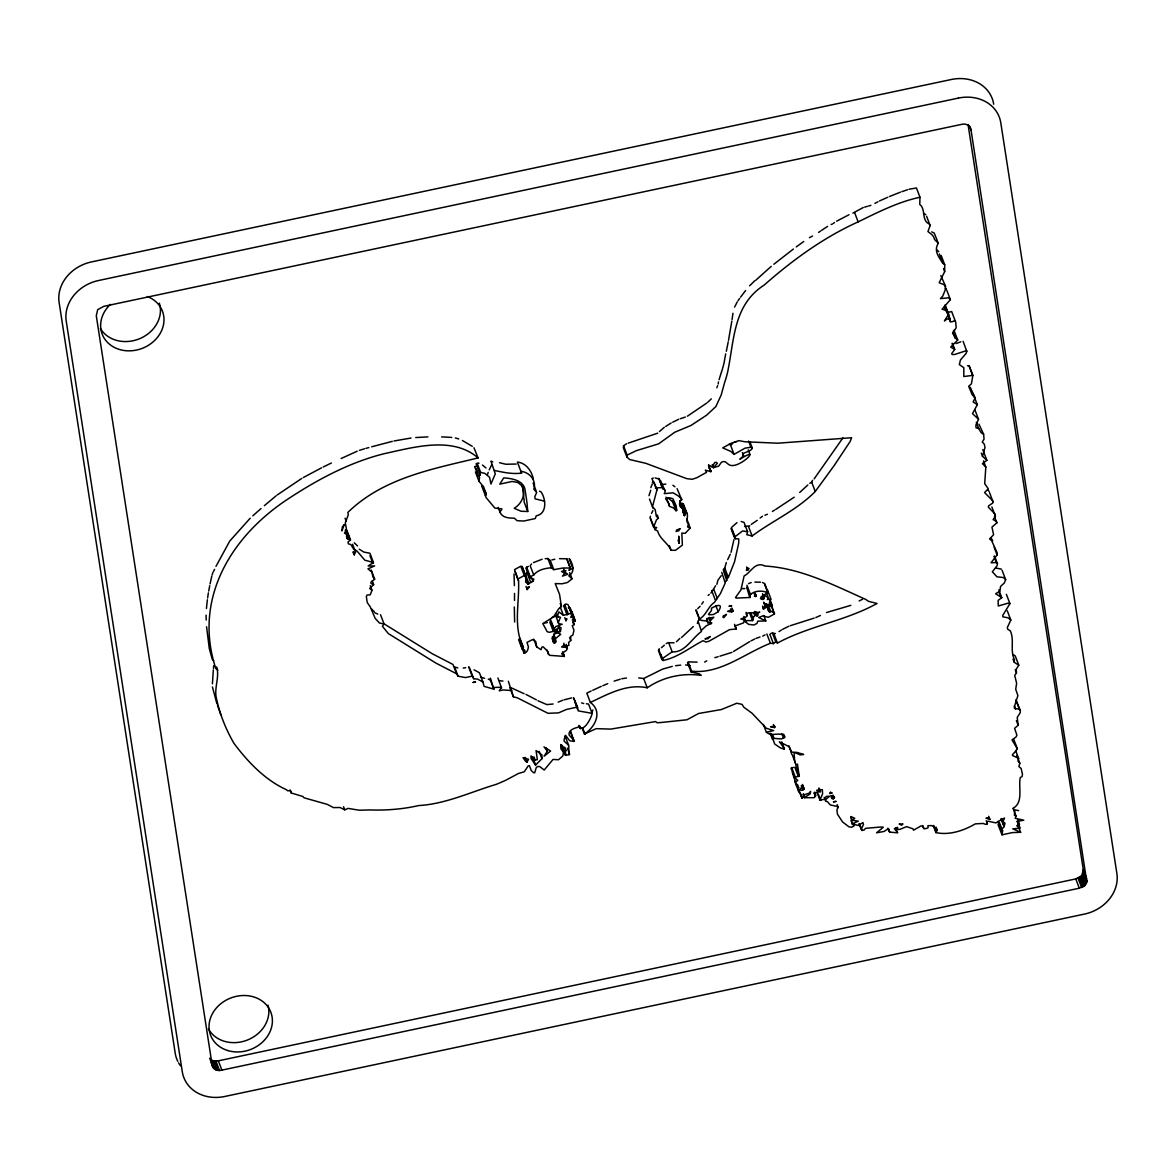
<?xml version="1.0" encoding="UTF-8"?>
<svg xmlns="http://www.w3.org/2000/svg" width="1176" height="1176" viewBox="0 0 1176 1176"><rect width="100%" height="100%" fill="white"/><g stroke="black" fill="none" stroke-linecap="round" stroke-linejoin="round"><path stroke-width="1.5" d="M514.515 600.436L514.529 593.439M999.644 823.068L1002.599 830.815L1002.011 834.828L1012.374 832.593L1020.636 832.299L1012.801 828.83L1019.739 828.286L1016.755 825.743L1019.46 824.288L1016.77 821.421L1023.796 820.216L1015.226 818.275L1016.02 816.1L1014.388 815.218L1014.726 811.117L1013.33 808.206C1023.693 802.003 1018.151 787.288 1020.283 777.468L1022.062 776.645L1022.473 774.352L1021.135 768.487L1018.886 766.59L1019.842 763.239L1018.004 761.181L1018.607 758.358C1009.375 753.728 1011.669 757.153 1017.358 748.774L1012.022 739.895L1016.064 736.985L1016.887 735L1014.579 728.356L1018.151 725.254L1017.225 717.404L1020.224 712.715L1020.356 710.627L1019.401 709.157L1014.535 708.422L1014.271 707.114L1017.887 695.619L1015.726 689.298L1016.623 683.227L1014.726 675.48L1016.446 672.937L1016.299 669.026L1018.783 665.234L1014.241 662.264L1014.432 659.589C1009.817 650.475 1014.653 639.95 1010.302 630.836L1007.788 629.322L1007.317 627.543L1010.816 620.075L1008.214 617.856L1002.863 616.841L1002.775 615.371L1009.919 603.641L1007.994 603.2L998.292 605.993L998.115 600.407L1001.776 597.673L995.631 593.718L999.894 591.249L1000.555 586.427L1004.304 583.002L1005.656 579.621L1003.407 577.519L996.954 576.813L992.353 571.786L997.086 565.73L997.454 563.745L996.395 562.584L991.059 562.745L997.101 554.954L997.116 552.735L991.662 540.695L989.56 538.917L993.602 534.757L991.941 527.127L996.851 522.835L996.337 521.365L993.132 519.66L995.41 516.249L995.087 514.103L988.296 507.135L988.619 505.842L992.72 503.063L992.75 500.873L984.562 492.524L988.266 488.775L984.694 483.659L985.826 467.063L983.459 460.874M216.663 666.983C219.633 676.259 214.649 686.563 216.002 696.265C219.236 712.744 225.483 728.723 233.892 743.247C247.739 761.827 265.114 780.055 286.327 789.655L287.561 790.742L290.546 790.728L291.192 792.962L302.805 796.475L304.055 797.813L327.237 804.355L333.484 807.603L340.07 807.515L344.744 809.823L348.081 808.397L359.283 810.22L369.823 809.926C385.816 810.529 403.265 809.162 418.803 805.531C445.307 804.149 471.003 791.889 496.463 784.274A225.66 193.026 -20.9 0 0 506.003 780.144L518.337 773.529L524.334 771.75L528.186 765.87L529.376 765.649L531.317 770.662L533.522 772.647L534.712 772.794L536.256 767.546L537.755 766.473L539.769 766.59L544.194 770.03L553.014 759.446L558.482 759.74L562.789 756.036L563.569 752.243L560.614 744.496M508.326 681.227L513.456 696.912L517.102 697.721L548.016 713.303L558.571 712.891L566.259 709.525L577.137 707.085L578.225 710.863L592.131 713.362C591.366 718.271 582.84 734 578.901 725.474M1002.599 830.815L1001.482 830.094L1004.157 826.272L1001.202 818.54M941.153 255.412L944.695 264.688L944.695 271.612L939.168 282.725L944.372 284.886L945.827 288.473L942.726 296.146L940.418 298.63L948.591 297.807L950.384 299.645L942.049 309.259L945.519 310.126L948.606 314.183L944.431 320.974C952.281 314.227 947.606 325.12 954.265 320.725L955.706 321.827L956.147 327.795L952.56 333.602L954.398 334.351L954.838 337.703L957.72 340.026L950.693 347.067L954.721 349.448L951.678 353.608L952.119 354.52L954.603 354.505L966.643 350.58L966.231 353.285L960.469 359.915L959.337 364.589L963.835 367.721L963.791 376.54L972.89 375.364L971.405 383.846L968.657 386.272L972.111 394.533L975.169 397.929L973.125 401.927L977.344 404.632L972.493 413.614L978.52 419.273L975.889 425.139L976.021 427.785L978.697 428.52L981.196 432.739L983.621 434.253L984.047 439.104L982.283 442.044L984.283 444.146L985.003 447.497L982.489 456.259L986.855 460.33L982.401 463.609L985.826 467.063M569.625 558.894C572.844 564.098 575.446 572.139 568.787 575.828L572.021 578.812L567.449 582.502L562.113 583.766L555.219 583.59L559.526 594.262L561.422 606.463L558.512 609.036L553.558 616.915L542.812 623.559L547.163 631.644L549.324 632.335L553.323 631.35L556.204 632.923C552.867 634.57 552.294 639.597 553.69 642.699L554.793 642.919L556.072 641.332L553.778 633.923M926.57 216.237L930.128 225.527L927.952 231.569L931.274 234.142A11.907 10.172 -20.9 0 1 934.553 239.492L938.286 243.27C933.391 250.929 939.095 257.382 942.887 263.277L944.695 264.688M527.745 511.486L527.024 503.328A436.311 373.204 -20.9 0 0 525.275 491.274C524.643 480.528 512.251 478.382 503.71 477.897L499.771 484.145L512.075 481.469L517.734 482.454L521.674 485.57C526.554 493.582 521.732 503.916 514.177 508.282L521.1 511.266L527.745 511.486L524.187 502.196L523.967 498.124M792.33 772.485L796.534 785.2L798.636 787.494L798.519 791.654L800.738 794.05L801.958 798.254L804.457 794.726L808.985 793.227L810.602 791.419L810.264 793.888L804.208 797.695L814.101 797.695L815.688 795.255L814.512 792.168M514.309 606.978L514.632 622.03M804.252 789.111L802.532 785.436L800.356 789.272L800.871 790.492L804.252 789.111L802.473 784.465M212.415 683.77L213.312 670.026M676.7 510.281L676.171 505.856L672.907 498.727L669.467 497.771L665.631 498.771L668.923 503.519L669.585 506.415L673.657 508.017L676.024 510.751L676.7 510.281L673.157 500.991L672.481 501.461L676.024 510.751M650.74 490.274L648.961 495.699M699.926 618.708L698.015 620.884L701.469 631.497C692.179 637.906 684.785 653.092 672.158 651.813L662.161 658.722L663.117 660.471C677.67 657.56 689.93 647.476 703.072 640.7L706.085 642.052L708.966 641.229L729.546 629.63L736.308 628.984L734.897 626.029L743.688 622.839L744.143 619.796L740.836 619.032L746.863 616.533L746.099 612.343M770.971 603.773L774.44 614.019L768.295 617.312L762.812 615.901L758.652 617.474L765.797 620.943L757.77 621.163L756.962 623.398L754.037 624.985L748.583 624.368L745.466 621.766L746.848 620.59L752.537 620.605L753.772 616.577L755.83 615.136L757.506 615.71L757.373 612.887L759.784 612.093C756.859 614.372 742.894 610.785 747.289 615.43M721.785 572.447L725.225 583.017L720.388 593.63L714.435 602.377C708.025 606.566 706.247 615.18 699.558 618.973L701.234 620.384L708.011 621.134L707.746 622.736L711.818 623.03L706.276 625.823L701.558 630.174M213.459 668.556L213.723 665.645M207.373 599.745L206.432 608.506M561.584 745.584L565.141 754.874L569.199 754.904L568.625 745.305L564.215 741.262L564.098 739.66L565.553 735.323L569.64 740.733L574.079 741.409L570.61 731.354M626.573 443.764L623.559 445.822L623.368 447.791L626.911 457.067L629.63 459.522L645.771 463.3L686.755 478.647L692.194 479.293L696.824 477.735L706.541 472.355L705.35 470.135L710.818 471.694L708.702 464.608M626.911 457.067L627.102 455.112L623.559 445.822M652.268 483.968L650.813 487.628M210.754 1059.62L213.679 1061.017L218.324 1060.84L1075.775 878.928L1081.861 875.591L1083.258 869.534L968.054 124.509M1086.815 881.941L971.053 130.168C970.817 125.347 965.393 123.024 961.233 124.45L103.767 306.363L97.681 309.685L96.285 315.756L212.047 1064.412C212.268 1069.219 217.692 1071.557 221.867 1070.131L1079.318 888.203L1084.639 885.734L1086.815 881.941L1083.272 872.651M756.036 596.114L755.771 594.35L754.463 596.026L756.036 596.114L754.86 593.013M762.592 582.546L764.694 583.561L768.237 592.851L762.812 595.453L760.446 598.687L763.503 599.26L764.87 595.659L768.09 597.481L767.399 599.598C775.205 597.202 764.65 604.817 772.25 605.464L770.648 606.566L764.18 603.303L765.738 606.301L763.283 607.654L763.15 609.036L767.825 606.757L767.913 610.065L769.692 612.328L770.53 611.05L768.163 604.846M681.624 504.827L684.447 515.705L680.066 500.623M685.035 515.147L685.314 513.089L681.771 503.798L682.462 503.225L687.475 515.014L687.049 522.144L688.504 523.408L687.637 526.98L690.194 528.068L685.152 533.331L681.83 533.095L682.374 545.135L675.509 550.309L671.114 550.265C667.924 543.047 659.677 538.902 657.663 531.023L654.973 529.612L650.534 518.395M732.045 319.593L732.971 313.242M539.475 491.156L541.004 491.847C546.046 498.962 547.34 513.883 536.183 515.838L535.315 518.528L523.82 521.041L517.058 520.689L514.294 518.146C509.105 518.204 502.034 517.808 499.962 512.045L502.005 508.929L494.875 508.091L486.085 497.551L485.379 495.537L486.247 494.008L483.292 486.276M718.492 381.906L718.198 383.979M207.623 598.011L208.373 592.836M486.247 494.008L481.954 484.924L478.955 481.205L479.558 477.75L474.56 466.754L475.736 466.269M731.81 321.166L728.503 340.364M746.951 585.236L750.494 594.527L749.803 597.496L736.088 598.099L735.529 597.467L740.909 589.926L744.129 575.931C750.964 572.491 754.551 561.952 763.9 565.494L764.4 565.994C800.518 567.993 833.343 584.972 865.639 599.378L868.535 601.333L877.031 603.479C845.544 620.928 808.912 625.955 777.439 643.051L775.763 641.831L772.22 632.541M895.98 827.977L897.332 832.784L889.688 832.123L888.38 828.58L884.205 831.403L876.561 832.814L883.308 827.198L880.912 827.007L865.477 828.345L864.139 830.05L861.964 830.447L861.655 828.286L863.463 824.508L862.963 822.568L858.083 825.478L852.291 823.788L851.115 820.701M725.327 581.738L726.665 580.474L723.313 570.139M726.665 580.474L727.047 578.401L723.505 569.111L724.784 568.155L726.298 562.51M208.711 591.058L209.725 585.707M570.198 608.139L573.741 617.429L572.3 620.031L575.299 620.605L572.653 622.413L574.314 624.574L572.256 625.647L573.976 630.218L572.83 635.143L570.772 636.216L570.742 640.464L568.581 642.493L568.905 645.359L564.921 646.33L564.186 644.889L561.599 647.006L567.288 647.506L566.42 650.357L561.614 653.635L564.377 656.428L549.457 655.311L546.561 649.637M659.457 648.814L658.413 650.475L661.956 659.751M728.223 341.834L726.327 351.286M781.761 741.909L784.216 749.053L780.673 748.068L774.705 744.026L770.986 733.706M795.858 765.414L799.151 776.013L794.594 777.439L797.754 780.423L795.873 781.775M799.151 776.013L797.49 764.209L795.902 764.371L794.741 761.901L794.094 753.169L795.505 752.802L800.165 754.889L803.649 754.492L796.96 752.39L791.404 752.081L789.052 745.893M725.68 353.814L724.122 362.634A121.363 103.811 -20.9 0 1 721.064 373.248L719.065 379.672M650.387 516.264L650.063 517.822L653.606 527.113L656.678 527.48L654.973 529.612M653.606 527.113L656.487 519.836L658.428 518.16L657.252 515.059M851.115 817.129L852.306 820.231L854.761 818.29L850.909 816.541L852.056 823.832L854.232 825.758L851.747 827.242L848.896 826.802L842.545 821.921L837.474 814.233L836.93 810.235L837.915 806.663L830.256 804.884L827.463 801.694L825.464 801.121L826.14 799.165L829.58 796.24L826.302 796.328L824.729 799.254L819.951 800.092L822.597 793.844L822.333 789.64L816.629 790.257L820.495 791.654L813.983 792.903L815.688 795.255M370.249 585.721L372.013 590.352L370.234 594.777L367.03 595.056L366.339 596.6L367.221 602.524L370.249 606.889L375.144 618.326L379.378 622.986L384.082 624.03L382.406 626.293L388.315 633.555L435.796 663.029L456.538 673.76L458.096 676.215L465.52 677.567L472.208 676.141L473.781 678.758L477.618 679.111L482.954 682.08L484.086 686.358L493.846 689.151L490.025 679.155L490.304 679.86L488.29 679.14M210.063 583.928L211.798 576.078M679.228 543.327L678.714 536.403L679.228 543.327L678.052 540.24M733.06 611.108L732.31 609.565L727.591 611.358L731.663 611.99L733.06 611.108L731.869 608.021M522.365 566.95L525.922 576.24L525.657 582.061L528.068 584.09L532.89 581.385L533.875 579.18L529.479 577.181L525.937 567.89L528.347 566.347M731.046 552.308L733.927 539.696M1004.157 826.272L1005.024 823.215L1002.981 821.715L1004.524 818.04L995.866 822.891L988.105 821.201L987.105 821.657L987.384 823.773L985.9 824.45L983.165 823.45L975.286 823.876C963.864 830.638 949.194 835.519 935.875 832.593L937.228 830.271L936.052 827.169M716.845 584.34L717.948 580.194L721.197 575.681M355.534 552.044L354.299 554.822L353.3 552.529L355.534 552.044L352.579 544.312M345.435 530.17L347.214 534.815L346.67 537.976L350.507 539.96L348.022 541.871L348.316 543.797L350.889 544.591L353.653 549.104L357.078 551.088L364.81 560.188L373.454 562.51L368.147 565.979L374.659 565.921L367.941 568.875L372.072 572.139L372.821 576.74L374.659 579.239L370.866 582.223L371.072 583.59L373.659 584.59L369.69 588.47L372.013 590.352M564.715 747.142L565.891 750.229L565.141 754.874M715.596 585.766L710.877 593.086M834.225 798.195L834.563 797.137L832.77 796.093L831.403 797.798L833.196 798.842L834.225 798.195L833.049 795.108M550.721 618.723L550.265 620.178L554.602 630.292L557.497 629.807L557.527 628.337L559.6 626.837L561.099 627.852L560.423 631.527L557.6 632.747L560.717 634.32L555.557 638.568M553.808 629.454L555.778 626.587L562.172 624.265L558.747 623.662L558.247 622.589L560.467 617.356L557.306 616.268L558.85 611.888L563.407 615.298L570.551 613.357L571.845 614.916L570.742 617.444L573.153 616.621L573.741 617.429M212.165 574.858L212.929 572.418M998.703 823.009L998.101 824.788L1002.011 834.828M741.159 521.497L744.026 522.394L747.583 531.684L746.833 534.698L752.111 535.977C772.705 520.615 796.916 510.163 815.247 491.495L811.705 482.204L812.557 480.352M815.247 491.495L834.152 465.593L850.204 441.412L851.63 437.737L777.777 443.205L744.864 441.764L738.851 440.632L731.222 443.249L722.725 447.865L730.928 451.481L734.089 454.377L745.025 448.159L750.935 447.262L752.258 447.968C751.714 452.157 738.984 452.745 743.57 455.715L739.851 459.257C764.341 443.94 737.131 471.635 728.414 464.3L725.18 461.742L723.196 461.565L721.27 462.403L718.742 466.064L713.391 467.725L712.215 464.623M718.183 611.74C723.593 603.361 717.889 604.596 711.509 608.183L711.421 610.609L708.466 614.386L709.304 614.813L713.523 614.489L718.183 611.74L715.817 605.537M487.393 474.736L488.216 472.37M490.392 678.155L493.846 689.151M727.047 578.401L728.341 577.445L734.588 561.599L738.675 543.283L738.778 538.931L735.367 538.726L734.985 536.785L742.541 530.949L747.583 531.684M716.845 387.771L717.669 385.625M547.399 751.155L544.018 756.271L550.588 751.052L543.988 746.878L547.399 751.155L546.208 748.054M746.642 587.25L749.803 597.496M734.618 307.054L737.22 301.923M591.543 713.141L592.91 709.937M491.744 464.608L489.216 469.856M548.325 654.282L547.751 651.401L543.15 646.829L541.871 647.094L541.048 649.711L536.697 646.874L535.712 641.405L532.552 639.582L526.995 642.419L528.391 646.859L527.892 649.519L526.627 651.916L524.026 653.092L524.952 650.534L522.203 649.005L518.645 639.715L519.204 638.935M215.972 566.391L229.717 541.122L250.194 518.204M730.296 554.205L727.665 559.614M654.018 482.072L656.972 489.804L652.474 506.768L655.194 509.634L656.311 516.279L658.428 518.16M572.918 617.106L567.993 604.523L565.73 604.067L563.583 605.758L567.141 615.048M213.517 571.462L214.576 569.346M651.489 513.412L652.945 510.546M652.371 482.498L652.974 481.44M697.265 623.398L697.927 622.222M564.98 572.242L565.906 570.536L561.54 571.448L564.686 573.271L562.51 576.152L567.802 574.255L564.98 572.242L563.789 569.14M842.942 437.84L814.159 478.897M701.734 604.17L703.366 601.759M738.014 300.762L739.601 298.439M531.537 563.951L530.17 565.715L533.713 575.005L529.479 577.181M522.203 649.005L523.423 647.462L519.865 638.171M763.415 724.46L766.37 732.207L773.632 730.575L766.311 728.253L751.89 713.097L743.908 707.29L741.997 704.35L736.749 703.248L721.505 709.51L698.544 713.509L686.99 719.771L661.103 722.505L657.105 722.725L655.561 721.564L610.829 729.105L596.173 728.664L584.428 734.03C595.1 727.253 603.112 711.759 590.367 702.425C608.124 694.09 626.94 683.432 647.226 687.798C663.146 676.817 682.815 672.76 701.219 675.377L699.279 673.877L691.062 671.937L691.62 671.173C720.374 674.348 744.584 653.371 770.412 643.287L773.411 643.625L775.763 641.831M740.571 297.131L745.628 290.546M525.922 576.24L524.29 575.49L520.733 566.215L514.559 569.625L518.557 580.885C519.557 602.391 512.912 627.411 523.423 647.462M493.949 687.445L501.461 687.24L499.271 690.812L502.931 689.945L511.883 690.518M535.609 765.017L541.93 758.711L541.901 754.845L536.065 750.553L537.344 759.681L535.095 759.931L531.008 755.903L531.096 758.608L535.609 765.017L532.64 757.27M852.894 213.121L863.302 207.505M627.102 455.112L636.437 450.629L658.663 443.822L674.745 432.239L690.959 425.477L706.614 415.187L715.861 406.587L721.211 394.915L724.607 382.538A121.363 103.811 -20.9 0 0 727.665 371.925C734.353 339.717 733.177 304.981 764.209 285.048C792.55 260.087 823.685 237.405 858.142 221.882C877.546 212.415 898.449 201.757 919.985 197.259L919.75 204.404C926.115 209.152 921.146 220.618 929.246 223.94L930.128 225.527M736.999 522.644L731.443 527.495L734.985 536.785M747.745 570.154L749.083 568.567L747.098 567.552L746.363 570.433L747.745 570.154L746.554 567.053M565.965 620.707L566.994 618.87L565.641 619.164L565.965 620.707L564.789 617.606M559.555 558.688L566.803 558.762L570.345 568.052L568.919 570.375L573.168 568.17M772.75 738.352L781.628 738.91L784.686 737.264L784.392 735.632C779.1 731.766 771.471 737.058 766.37 732.207M749.626 285.783L754.977 280.579M700.117 606.272L697.677 608.668M533.713 575.005C537.755 569.816 545.135 568.199 551.412 567.817L553.808 569.669L563.098 567.979L570.345 568.052M710.51 620.413L713.847 617.224L706.776 618.591L709.628 619.105L710.51 620.413L709.319 617.312M711.304 398.885L707.79 402.207M679.89 638.392L676.479 641.714M713.391 467.725L717.345 463.27L716.375 462.344L714.817 462.491L711.774 467.034L710.083 465.681L709.26 466.416L708.878 467.754L711.068 470.797M750.494 594.527C754.889 590.249 762.93 590.44 768.237 592.851M473.957 447.747L478.073 457.934C432.283 469.062 383.185 477.956 347.861 512.427L348.272 514.867L345.274 522.805L346.508 529.509L344.509 533.11L347.214 534.815M807.868 484.953L799.68 492.494M252.811 515.838L261.013 508.546M528.186 572.462L525.393 574.447L528.95 583.737M793.447 767.384L791.036 768.163L794.594 777.439M659.413 431.577L664.293 427.329M264.35 505.665L276.081 495.831M771.221 266.379L755.947 280.079M693.311 626.573L681.565 637.48M708.114 595.423L709.304 594.424M661.426 647.653L664.352 645.227M732.707 443.602L730.546 445.087L729.37 443.94M773.852 264.247L793.388 249.047M833.446 223.322L834.504 222.514M277.124 495.022L301.703 478.47M706.82 403.015L687.416 416.186M771.088 633.408L769.868 634.334L773.411 643.625M760.108 518.043L762.518 516.22M796.211 246.931L803.722 241.506M744.54 526.466L749.774 525.834M794.226 497.198L775.734 509.399M821.686 230.29L827.625 226.351M818.584 232.422L820.657 231.011M757.241 520.336L751.244 524.408M490.951 461.183L495.287 473.899L490.936 484.027L489.569 477.28L484.821 473.34L480.646 472.443L479.661 473.105L480.308 475.03L478.103 476.045M809.794 483.321L811.705 482.204M527.068 762.063L528.524 759.255L523.011 757.623L525.701 761.431L527.068 762.063L525.29 757.418M665.675 426.447L671.202 422.963M779.041 631.556L781.555 629.954M666.219 643.684L667.601 642.816M772.397 511.457L774.631 510.09M524.29 575.49L518.101 578.915M782.672 629.292L788.949 626.176M704.644 662.073L706.732 660.853M749.685 641.626L733.471 651.519M774.587 727.606L775.19 726.533L773.97 726.136L770.559 726.753L774.587 727.606L773.411 724.519M836.606 221.22L848.984 214.738M638.7 677.92L643.684 678.508L662.514 669.144L672.26 666.38M357.21 451.202L341.143 458.508M303.246 477.574L321.562 467.827M874.915 203.389L877.928 201.772M762.724 636.113L765.003 634.893M527.171 589.543L529.479 586.839L527.201 587.544L527.171 589.543L525.995 586.442M809.426 237.67L812.557 236.038M657.737 433.165L628.146 443.161M552.235 617.297L556.777 615.754M859.112 600.951L862.537 599.245M672.701 422.213L678.699 419.273M751.008 640.861L754.816 638.98M323.209 467.019L331.397 463.006M660.412 480.337L665.219 491.186L664.249 493.655L673.172 492.817L678.464 496.051L681.712 499.168L679.772 501.329L679.846 504.313L680.61 507.018L683.021 508.37M591.19 690.988L586.824 693.134L590.367 702.425M592.719 690.297L601.245 686.372M533.419 562.613L542.136 559.247M815.791 617.576L820.436 615.489M879.428 200.964L887.792 197.259M558.159 702.16L562.716 700.235M602.862 685.696L607.727 683.653M653.312 478.044L651.886 478.617L656.972 489.804M655.429 487.893L662.264 487.599L664.837 489.995M748.509 583.649L751.199 582.576M826.552 612.52L850.851 605.346M889.468 196.524L900.375 192.173M852.291 823.788L858.274 821.186L852.306 820.231M956.147 343.524L960.792 341.834M764.9 515.22L767.443 514.294M831.123 224.484L832.505 223.999M790.345 625.691L814.145 618.106M756.08 638.362L760.005 636.995M901.83 191.673L907.637 189.704M680.36 418.715L685.373 417.039M947.577 312.522L951.649 311.522L955.191 320.813M734.824 442.191L736.441 441.676M614.122 681.139L620.237 679.228M719.888 656.164L731.957 652.386M359.4 450.335L364.501 448.791M564.098 699.823L571.771 697.897M547.281 622.619L544.635 622.986M864.639 207.123L867.315 206.359M714.861 657.649L718.168 656.708M868.505 206.02L870.887 205.344M365.942 448.379L368.823 447.571M568.375 607.683L569.61 607.345L575.02 621.325M371.704 446.777L392.284 441.382M909.092 189.218L916.442 187.984L919.985 197.259M551.853 559.938L554.807 559.232M393.975 441L410.997 438.031M659.133 479.088L655.135 477.941M463.226 668.086L465.711 667.674M674.054 642.816L669.409 642.728M665.851 484.1L660.986 484.659M621.766 678.743L626.485 678.008M773 633.1L775.352 633.57M544.547 501.138L535.154 498.874L534.801 496.654L536.682 492.524L533.83 489.172C536.712 480.381 529.479 472.193 520.924 471.326L521.556 473.105C512.295 474.369 503.431 472.326 494.508 470.474M967.48 365.707L969.333 366.074L972.89 375.364M675.583 665.719L680.698 665.116M995.543 568.023L1001.393 569.096M545.194 558.688L547.869 558.526L550.265 560.393L553.808 569.669M415.76 437.545L427.902 436.899M516.235 464.05L505.739 464.241L499.58 462.727M742.1 588.632L744.893 588.573M897.744 832.623L894.319 828.668L897.523 827.287L897.788 829.492L899.978 829.359L906.564 826.64L912.988 828.801L913.487 830.212L921.058 825.89L922.425 826.14L923.924 828.624L926.1 828.58L928.055 827.83L927.938 825.684L931.745 825.596A19.022 16.273 -20.9 0 1 935.964 828.404L937.228 830.271M754.874 582.091L760.549 582.208M553.117 703.998L546.84 704.6L537.947 700.734M479.014 463.197L477.103 463.153L480.646 472.443M441.617 436.884L451.775 437.413M345.347 530.067L346.964 530.67L350.507 539.96M770.53 611.05L774.528 613.063M499.388 680.669L502.96 681.08M989.854 819.393L986.017 818.246L988.604 817.643L989.854 819.393L988.678 816.306M697.133 662.132L688.078 661.882L691.62 671.173M586.398 703.777L588.573 704.071L592.131 713.362M685.608 664.94L690.106 665.631M377.819 614.063L374.909 612.872M1015.314 809.97L1018.607 810.602M217.839 670.085L215.811 668.571C192.967 599.26 230.643 536.374 288.576 498.609C317.829 479.382 349.654 462.374 383.788 453.789C413.658 447.336 452.495 435.752 478.073 457.934M484.571 678.317L480.543 677.067M511.31 687.857L524.07 693.708M455.332 437.957L458.758 438.957M581.576 702.895L583.722 703.542M457.817 667.953L454.553 666.924L458.096 676.215M667.939 497.948L672.481 501.461M474.075 669.82L479.411 672.79L482.954 682.08M525.995 694.413L536.359 699.852M491.48 461.315L492.7 461.903M462.403 440.5L472.282 446.321M1012.698 654.312L1015.241 655.943L1018.783 665.234M945.034 288.517L946.239 289.164M384.758 624.28L432.254 653.738L452.995 664.469L456.538 673.76M931.745 231.878L934.244 233.098L938.286 243.27M923.954 213.444L925.703 214.664M978.961 424.168L983.621 434.253M672.951 485.276L674.906 486.761M357.533 545.914L354.285 542.812M482.454 465.035L486.011 467.989M359.224 549.207L363.899 552.088L369.911 553.22L373.454 562.51M374.38 611.799L371.601 609.036M213.738 660.662L212.253 659.28L209.299 648.579L206.564 626.749M936.875 249.871L938.786 251.679M563.569 752.243L560.981 748.965L560.731 745.084L561.599 744.923L565.891 750.229M970.2 387.227L975.169 397.929M784.127 748.098L779.394 741.806L788.875 746.554L791.404 752.081M677.067 488.657L681.83 499.888M987.943 490.054L989.207 491.583M940.829 275.596L945.68 286.518M574.153 740.63L569.052 734.971C568.243 729.473 575.476 727.915 579.356 726.871L580.077 728.561M991.148 538.138L992.72 540.725M998.218 821.304L1001.776 830.594M969.274 125.523L971.053 130.168M939.345 253.987L942.887 263.277M943.519 268.51L944.695 271.612M946.842 290.354L950.384 299.645M963.1 341.29L966.892 351.624M968.906 365.545L972.449 374.835M945.063 304.893L948.606 314.183M945.092 305.76L950.149 319.269M946.283 309.553L949.826 318.843M953.912 330.206L957.72 340.026M944.548 305.936L947.503 313.669M948.532 317.226L950.311 321.871M944.343 307.024L945.519 310.126M953.222 331.25L954.398 334.351M953.06 333.058L954.838 337.703M973.199 394.166L977.344 404.632M952.354 343.26L954.721 349.448M952.192 343.715L953.971 348.361M974.963 409.983L978.52 419.273M976.33 422.316L978.697 428.52M982.798 449.614L986.855 460.33M981.313 453.157L982.489 456.259M989.575 492.729L993.117 502.02M991.853 506.959L995.41 516.249M994.484 516.646L996.851 522.835M994.146 547.222L997.101 554.954M1002.099 570.331L1005.656 579.621M994.499 555.998L997.454 563.745M994.029 556.395L996.395 562.584M1006.377 594.35L1009.919 603.641M1007.273 610.785L1010.816 620.075M998.821 589.926L1001.776 597.673M854.599 212.591L858.142 221.882M999.027 592.278L1000.791 596.923M1013.065 659.163L1014.241 662.264M1015.255 669.835L1016.446 672.937M1083.258 869.534L1086.8 878.825M1083.39 871.607L1086.933 880.898M1082.978 873.68L1086.521 882.97M1020.356 710.627L1015.858 699.867L1019.401 709.157M1082.508 874.665L1086.051 883.955M1081.861 875.591L1085.419 884.881M1081.082 876.443L1084.639 885.734M1080.185 877.178L1083.728 886.469M1014.403 705.923L1015.594 709.01M1079.171 877.796L1082.714 887.086M1078.083 878.266L1081.626 887.557M1016.387 720.609L1018.151 725.254M1075.775 878.928L1079.318 888.203M1013.815 739.484L1017.358 748.774M1015.652 750.611L1018.607 758.358M1016.887 755.507L1019.842 763.239M1017.681 819.643L1019.46 824.288M1013.065 808.353L1016.02 816.1M1017.887 821.759L1019.063 824.861M1018.048 822.803L1019.812 827.448M1017.96 823.641L1019.739 828.286M1017.681 824.567L1020.636 832.299M1001.805 818.614L1002.981 821.715M1001.188 819.099L1004.142 826.831M986.208 820.686L987.384 823.773M933.759 825.405L936.125 831.594M933.509 826.405L935.875 832.593M922.734 825.523L923.924 828.624M749.906 441.779L752.258 447.968M748.568 441.074L750.935 447.262M748.245 449.923L750.023 454.553M888.512 829.021L889.688 832.123M887.777 828.227L888.968 831.329M742.394 452.613L743.57 455.715M730.546 445.087L734.089 454.377M748.553 526.701L752.111 535.977M859.597 824.258L861.964 830.447M859.024 823.567L861.391 829.756M767.502 590.014L771.044 599.304M764.576 584.163L768.119 593.454M769.898 599.26L772.25 605.464M769.545 600.23L771.912 606.419M766.326 592.836L768.09 597.481M770.897 604.729L774.44 614.019M766.649 603.67L767.825 606.757M762.489 593.704L764.253 598.349M767.34 606.14L769.692 612.328M762.313 596.159L763.503 599.26M764.547 603.215L765.738 606.301M763.621 602.156L765.4 606.801M761.21 596.541L762.386 599.642M773.896 633.776L777.439 643.051M762.518 606.037L763.709 609.139M708.452 465.505L710.818 471.694M732.413 530.993L735.367 538.726M837.136 804.575L838.326 807.677M731.031 528.583L734.574 537.858M763.885 615.518L765.797 620.943M832.005 795.755L833.196 798.842M754.242 593.571L755.433 596.673M830.844 795.579L832.02 798.666M766.87 633.996L770.412 643.287M756.712 611.77L757.903 614.857M756.33 612.622L757.506 615.71M754.992 611.402L756.771 616.048M754.654 612.034L755.83 615.136M753.566 612.343L754.742 615.445M824.2 797.255L825.376 800.341M819.319 788.552L820.495 791.654M818.878 788.023L820.054 791.11M751.023 613.387L753.39 619.576M749.582 612.858L752.537 620.605M818.364 794.226L820.73 800.415M816.997 792.345L819.951 800.092M814.321 793.55L815.512 796.637M743.82 616.445L745.599 621.09M744.29 618.664L745.466 621.766M724.784 568.155L728.341 577.445M792.359 755.08L795.314 762.812M783.51 734.162L784.686 737.264M794.844 767.267L798.386 776.557M781.922 733.75L783.686 738.396M801.282 785.509L803.061 790.154M803.37 793.653L804.56 796.755M803.032 794.608L804.208 797.695M791.698 767.59L795.241 776.866M781.849 742.865L784.216 749.053M730.487 608.889L731.663 611.99M797.46 784.392L798.636 787.494M798.416 788.964L801.958 798.254M794.697 781.158L798.239 790.448M734.53 624.338L736.308 628.984M772.661 734.765L773.837 737.866M683.344 503.842L686.902 513.133M770.177 733.221L772.544 739.41M713.803 589.323L717.345 598.613M686.74 518.763L690.194 528.068M682.668 511.06L684.447 515.705M679.434 503.916L680.61 507.018M711.715 590.631L715.258 599.922M659.589 480.058L663.132 489.348M666.042 497.125L669.585 506.415M658.722 478.309L662.264 487.599M709.848 620.796L711.024 623.897M706.57 619.634L707.746 622.736M696.016 609.697L699.558 618.973M696.03 610.52L699.573 619.811M669.335 545.62L671.114 550.265M649.519 499.021L653.062 508.311M687.519 662.647L691.062 671.937M668.615 642.522L672.158 651.813M660.75 654.282L663.117 660.471M658.619 649.431L662.161 658.722M643.684 678.508L647.226 687.798M569.052 558.644L572.594 567.935M570.404 568.625L566.803 558.762M569.654 572.624L572.021 578.812M533.434 479.426C531.89 471.223 526.187 462.962 517.381 462.036L521.556 473.105M533.125 483.101L536.094 490.848M563.51 570.184L564.686 573.271M571.756 611.329L575.299 620.605M568.89 607.169L571.845 614.916M573.124 621.472L574.314 624.574M547.869 558.526L551.412 567.817M564.671 604.464L568.214 613.754M560.232 603.376L561.422 606.463M560.452 607.566L563.407 615.298M569.551 637.363L570.742 640.464M556.821 614.122L557.997 617.209M555.792 615.93L558.747 623.662M566.112 644.404L567.288 647.506M566.273 645.521L567.449 648.623M558.644 626.881L560.423 631.527M563.745 643.228L564.921 646.33M556.807 629.028L557.983 632.115M556.41 629.645L557.6 632.747M555.028 629.836L556.204 632.923M551.059 621.001L554.602 630.292M563.025 652.621L564.215 655.708M562.598 651.783L564.377 656.428M549.765 622.06L553.323 631.35M531.699 578.298L532.89 581.385M553.308 636.201L555.675 642.39M526.554 567.038L530.097 576.328M526.481 568.625L530.038 577.916M552.441 636.731L554.793 642.919M527.01 572.639L530.552 581.914M551.926 638.053L553.69 642.699M577.813 707.658L573.579 697.794L577.137 707.085M574.682 701.587L577.636 709.319M521.879 566.17L525.422 575.461M525.113 576.358L528.068 584.09M582.679 728.062L585.045 734.25M498.183 507.415L499.962 512.045M582.061 727.841L584.428 734.03M579.43 725.621L580.606 728.708M476.118 463.814L480.308 475.03M476.015 468.46L477.794 473.105M482.557 485.747L486.1 495.037M515.014 571.595L518.557 580.885M481.822 486.247L485.379 495.537M475.398 471.914L478.955 481.205M570.536 732.119L574.079 741.409M533.742 639.127L536.697 646.874M565.083 736.014L568.625 745.305M567.317 748.083L569.669 754.272M564.436 750.758L566.215 755.404M523.158 648.535L524.922 653.18M520.483 643.801L524.026 653.092M539.167 751.376L541.93 758.711M509.914 687.622L513.456 696.912M533.919 756.83L535.095 759.931M532.155 757.079L535.109 764.826M497.904 677.949L501.593 688.063M469.224 667.248L473.781 678.758M468.665 666.865L472.208 676.141M369.97 555.734L372.924 563.466M371.116 569.948L374.659 579.239M372.204 580.797L373.659 584.59M345.082 518.263L346.259 521.35M380.539 614.739L384.082 624.03M346.435 530.126L349.978 539.416M347.773 534.536L349.537 539.181M353.109 551.735L354.299 554.822M346.42 535.962L347.611 539.064M343.568 806.721L344.744 809.823M290.016 789.86L291.192 792.962M218.324 1060.84L221.867 1070.131M215.972 1061.164L219.515 1070.454M214.796 1061.178L218.354 1070.454M213.679 1061.017L217.222 1070.307M212.606 1060.693L216.149 1069.984M211.621 1060.223L215.164 1069.513M211.342 1061.164L214.297 1068.896M209.681 1058.209L213.562 1068.161M211.195 1062.678L212.974 1067.323M217.472 705.306L220.794 714.714M791.198 752.611L791.757 754.316M216.913 703.733L212.444 686.99M523.805 496.757L523.482 494.038A436.311 373.204 -20.9 0 0 522.232 485.085M514.382 585.633L514.044 573.976M206.079 615.195L206.212 620.031M993.705 104.223A38.382 32.825 -20.9 0 0 951.266 79.512L91.463 261.925A38.382 32.825 -20.9 0 0 59.123 302.497L175.209 1053.196A38.382 32.825 -20.9 0 0 177.782 1061.384M180.487 1065.794A38.382 32.825 -20.9 0 1 178.59 1062.898M159.333 303.158A32.237 27.577 -20.9 0 1 140.017 338.541A32.237 27.577 -20.9 0 1 100.386 328.457M268.01 1005.157A32.237 27.577 -20.9 0 1 247.401 1040.04A32.237 27.577 -20.9 0 1 208.328 1028.735M147.323 296.528A32.237 27.577 -20.9 0 1 158.481 336.027A32.237 27.577 -20.9 0 1 111.808 345.935A32.237 27.577 -20.9 0 1 110.426 304.363M342.466 526.73L341.907 530.935L344.274 524.599L342.466 526.73M473.134 682.418L475.486 681.992L473.134 682.418M833.519 801.812L835.886 801.4L833.519 801.812M729.238 606.213L731.59 605.802L729.238 606.213M899.361 824.082L901.625 825.214L902.962 823.979L899.361 824.082M680.095 528.641L678.684 530.802L676.082 531.479L676.626 530.053L680.095 528.641M723.328 616.062L723.093 617.518L723.931 617.606L726.503 614.313L723.328 616.062M830.447 792.301L829.697 793.491L832.255 793.05L830.447 792.301M710.216 636.569L707.731 638.803L704.968 638.906L710.216 636.569M958.367 98.093L98.563 280.505A38.382 32.825 -20.9 0 0 66.224 321.077L182.295 1071.777A38.382 32.825 -20.9 0 0 224.734 1096.488L1084.537 914.075A38.382 32.825 -20.9 0 0 1116.877 873.503L1000.791 122.804A38.382 32.825 -20.9 0 0 958.367 98.093M227.688 1050.521A32.237 27.577 -20.9 0 0 272.244 1018.004A32.237 27.577 -20.9 0 0 222.205 1002.658A32.237 27.577 -20.9 0 0 227.688 1050.521"/></g></svg>
